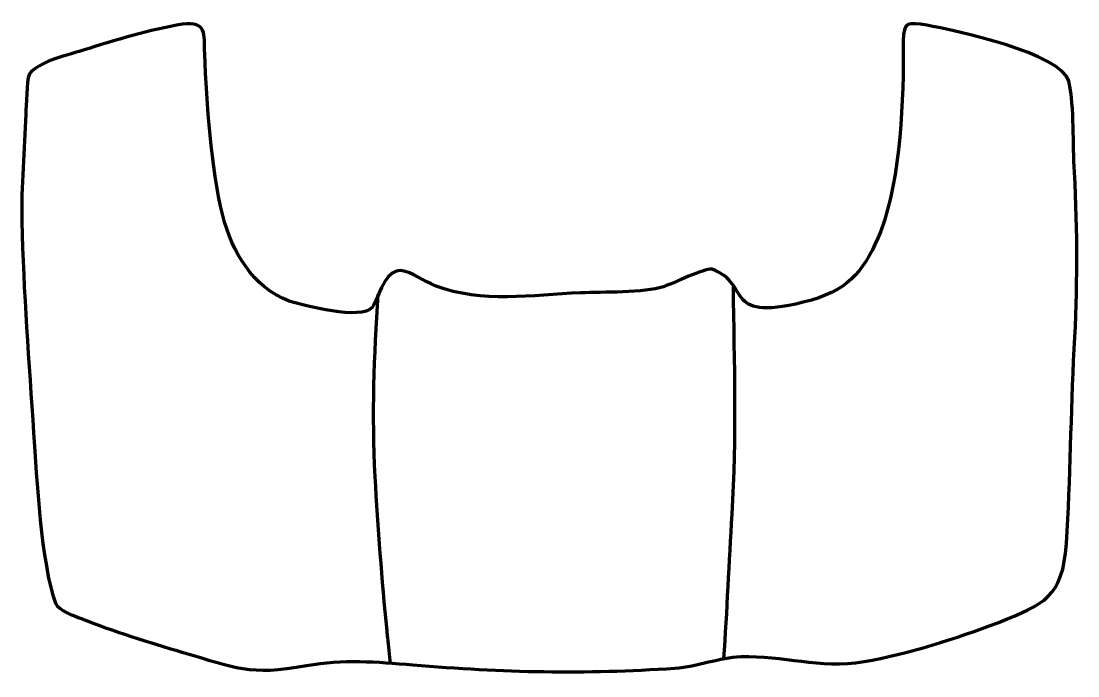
# Model space of a CAD drawing. Header units: millimetres. Extents: x 1088 to 1667, y 279 to 637.
import ezdxf

# ---------------------------------------------------------------- set-up
doc = ezdxf.new("R2010")
doc.units = ezdxf.units.MM
doc.header["$MEASUREMENT"] = 0
doc.layers.add('layer 2', color=7, linetype='Continuous')
doc.layers.add('layer 3', color=7, linetype='Continuous')

msp = doc.modelspace()

# ---------------------------------------------------------------- linework, layer by layer
at = {"layer": 'layer 2', "color": 142, "lineweight": 158}
for points, knots in [([(1283.3883, 487.5887), (1281.1963, 453.3377), (1279.947, 422.0261), (1281.7828, 387.6482), (1281.7828, 387.6482), (1283.284, 359.5321), (1285.4941, 331.4447), (1288.2694, 303.4263), (1288.2694, 303.4263), (1288.3641, 302.4742), (1288.4599, 301.5223), (1288.556, 300.5704), (1288.556, 300.5704), (1288.556, 300.5704), (1288.6519, 299.6276), (1288.6519, 299.6276), (1288.6519, 299.6276), (1289.1421, 294.829), (1289.6704, 290.0393), (1290.2367, 285.2491)], [0, 0, 0, 0, 0.16666667, 0.16666667, 0.16666667, 0.16666667, 0.33333333, 0.33333333, 0.33333333, 0.33333333, 0.5, 0.5, 0.5, 0.5, 0.66666667, 0.66666667, 0.66666667, 0.66666667, 1, 1, 1, 1]), ([(1477.9117, 491.8822), (1478.4915, 449.8042), (1479.8979, 409.3039), (1477.2468, 367.1579), (1477.2468, 367.1579), (1475.5833, 340.7126), (1474.5995, 314.2382), (1472.7126, 287.8047)], [0, 0, 0, 0, 0.33333333, 0.33333333, 0.33333333, 0.33333333, 1, 1, 1, 1])]:
    msp.add_open_spline(points, degree=3, knots=knots, dxfattribs=at)
at = {"layer": 'layer 3', "color": 242, "lineweight": 158}
msp.add_open_spline([(1122.0186, 621.229), (1138.9764, 626.6553), (1159.0003, 632.5887), (1176.4939, 635.4884), (1176.4939, 635.4884), (1189.9903, 637.059), (1188.1997, 630.333), (1188.6104, 619.2978), (1188.6104, 619.2978), (1189.8009, 591.5907), (1191.9161, 557.5771), (1198.4644, 530.7868), (1198.4644, 530.7868), (1203.7334, 510.9467), (1214.6619, 491.3443), (1234.8582, 483.8473), (1234.8582, 483.8473), (1243.0684, 481.2243), (1274.441, 473.1592), (1280.2909, 480.3896), (1280.2909, 480.3896), (1284.0489, 486.4838), (1287.4797, 501.0131), (1295.9969, 500.5213), (1295.9969, 500.5213), (1302.1911, 499.8482), (1308.7799, 494.6533), (1314.8129, 492.1333), (1314.8129, 492.1333), (1340.8803, 482.5176), (1367.5699, 487.1988), (1394.5394, 488.349), (1394.5394, 488.349), (1406.5029, 488.7901), (1429.1722, 488.32), (1439.7696, 491.6507), (1439.7696, 491.6507), (1445.7879, 493.6463), (1461.6186, 501.845), (1466.5247, 501.2792), (1466.5247, 501.2792), (1489.0428, 492.8941), (1470.8329, 470.9321), (1520.8882, 484.306), (1520.8882, 484.306), (1542.8268, 490.952), (1550.2559, 501.6456), (1558.8679, 522.0681), (1558.8679, 522.0681), (1569.955, 552.5231), (1571.3357, 593.9792), (1571.1426, 626.3719), (1571.1426, 626.3719), (1571.3007, 637.1584), (1573.76, 636.4101), (1584.1261, 634.8961), (1584.1261, 634.8961), (1599.0831, 632.2865), (1657.9055, 619.3991), (1661.8568, 604.2428), (1661.8568, 604.2428), (1664.9534, 588.8044), (1663.9754, 570.3775), (1664.9156, 554.3565), (1664.9156, 554.3565), (1666.7759, 521.4002), (1666.5941, 490.6318), (1664.8061, 457.6905), (1664.8061, 457.6905), (1662.9484, 422.1915), (1662.7081, 386.5084), (1660.5734, 351.0779), (1660.5734, 351.0779), (1658.2371, 321.5487), (1648.8377, 318.0178), (1623.0047, 307.6879), (1623.0047, 307.6879), (1600.6599, 299.111), (1573.22, 290.4811), (1549.6928, 286.3461), (1549.6928, 286.3461), (1524.6096, 282.31), (1505.8588, 289.9281), (1482.1702, 289.1186), (1482.1702, 289.1186), (1470.6594, 288.7252), (1458.5879, 283.7381), (1446.146, 282.8094), (1446.146, 282.8094), (1396.8237, 279.3753), (1351.8086, 280.4576), (1302.6115, 284.6001), (1302.6115, 284.6001), (1282.579, 286.2874), (1264.3952, 287.8296), (1244.3899, 284.1719), (1244.3899, 284.1719), (1212.7661, 278.5619), (1205.757, 282.9741), (1176.0868, 291.6225), (1176.0868, 291.6225), (1158.1642, 296.8467), (1138.2078, 303.0872), (1120.9406, 309.9439), (1120.9406, 309.9439), (1116.8368, 311.5536), (1108.5647, 314.2087), (1106.7983, 318.4534), (1106.7983, 318.4534), (1098.9905, 340.1917), (1096.4938, 387.1715), (1094.8983, 411.6333), (1094.8983, 411.6333), (1092.3959, 449.9839), (1089.2674, 488.9442), (1088.4625, 527.3352), (1088.4625, 527.3352), (1088.0594, 546.5643), (1089.895, 566.8904), (1090.6265, 586.2479), (1090.6265, 586.2479), (1090.795, 590.7054), (1091.1032, 604.1987), (1092.4466, 607.8185), (1092.4466, 607.8185), (1092.4466, 607.8185), (1092.596, 608.2212), (1092.596, 608.2212), (1092.596, 608.2212), (1094.4258, 611.035), (1101.2758, 614.4679), (1104.433, 615.7121), (1104.433, 615.7121), (1110.1207, 617.9533), (1116.1893, 619.3552), (1122.0186, 621.229)], degree=3, knots=[0, 0, 0, 0, 0.02857143, 0.02857143, 0.02857143, 0.02857143, 0.05714286, 0.05714286, 0.05714286, 0.05714286, 0.08571429, 0.08571429, 0.08571429, 0.08571429, 0.11428571, 0.11428571, 0.11428571, 0.11428571, 0.14285714, 0.14285714, 0.14285714, 0.14285714, 0.17142857, 0.17142857, 0.17142857, 0.17142857, 0.2, 0.2, 0.2, 0.2, 0.22857143, 0.22857143, 0.22857143, 0.22857143, 0.25714286, 0.25714286, 0.25714286, 0.25714286, 0.28571429, 0.28571429, 0.28571429, 0.28571429, 0.31428571, 0.31428571, 0.31428571, 0.31428571, 0.34285714, 0.34285714, 0.34285714, 0.34285714, 0.37142857, 0.37142857, 0.37142857, 0.37142857, 0.4, 0.4, 0.4, 0.4, 0.42857143, 0.42857143, 0.42857143, 0.42857143, 0.45714286, 0.45714286, 0.45714286, 0.45714286, 0.48571429, 0.48571429, 0.48571429, 0.48571429, 0.51428571, 0.51428571, 0.51428571, 0.51428571, 0.54285714, 0.54285714, 0.54285714, 0.54285714, 0.57142857, 0.57142857, 0.57142857, 0.57142857, 0.6, 0.6, 0.6, 0.6, 0.62857143, 0.62857143, 0.62857143, 0.62857143, 0.65714286, 0.65714286, 0.65714286, 0.65714286, 0.68571429, 0.68571429, 0.68571429, 0.68571429, 0.71428571, 0.71428571, 0.71428571, 0.71428571, 0.74285714, 0.74285714, 0.74285714, 0.74285714, 0.77142857, 0.77142857, 0.77142857, 0.77142857, 0.8, 0.8, 0.8, 0.8, 0.82857143, 0.82857143, 0.82857143, 0.82857143, 0.85714286, 0.85714286, 0.85714286, 0.85714286, 0.88571429, 0.88571429, 0.88571429, 0.88571429, 0.91428571, 0.91428571, 0.91428571, 0.91428571, 0.94285714, 0.94285714, 0.94285714, 0.94285714, 1, 1, 1, 1], dxfattribs=at)

doc.saveas('drawing.dxf')
